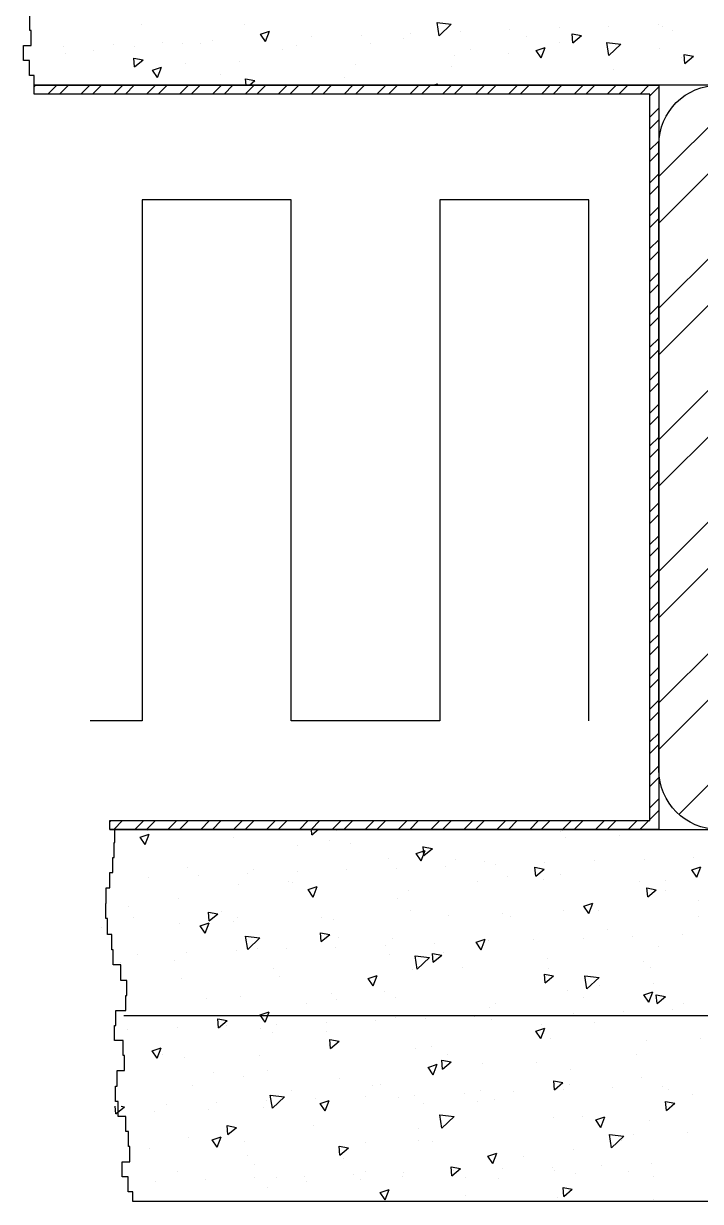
# Model space of a CAD drawing. Header units: millimetres. Extents: x -1821 to 14707, y -2864 to 1473.
# Drawn here: x 9345.9 to 9391.3, y -1050.4 to -971.3 of the extents above; entities that cross this region are included whole.
import ezdxf

# ---------------------------------------------------------------- set-up
doc = ezdxf.new("R2010")
doc.units = ezdxf.units.MM
doc.layers.add('CONST25', color=2, linetype='Continuous')
doc.layers.add('CONST35', color=7, linetype='Continuous')

# ---------------------------------------------------------------- blocks, each defined once
blk = doc.blocks.new('*X83')
at = {"color": 0}
for p, q in [((426.308, 68.667), (420.16, 74.815)), ((426.308, 65.542), (422.047, 69.802)), ((426.308, 59.828), (422.308, 63.828)), ((426.308, 56.703), (422.308, 60.703)), ((426.308, 50.989), (422.308, 54.989)), ((426.308, 47.864), (422.308, 51.864)), ((426.308, 42.15), (422.308, 46.15)), ((426.308, 39.025), (422.308, 43.025)), ((426.308, 33.311), (422.308, 37.311)), ((426.308, 30.186), (422.308, 34.186)), ((424.96, 25.821), (421.541, 29.24))]:
    blk.add_line(p, q, dxfattribs=at)
blk = doc.blocks.new('*X85')
at = {"color": 0}
for p, q in [((267.568, 56.372), (267.547, 56.393)), ((267.568, 56.372), (267.572, 56.393)), ((268.574, 56.378), (268.574, 56.378)), ((273.639, 56.366), (273.639, 56.366)), ((274.3, 56.244), (274.122, 56.393)), ((274.3, 56.244), (274.313, 56.393)), ((278.704, 56.354), (278.704, 56.354)), ((266.028, 56.233), (266.028, 56.233)), ((267.474, 56.182), (267.474, 56.182)), ((267.618, 56.336), (267.618, 56.336)), ((273.819, 56.1), (273.819, 56.1)), ((276.4, 56.165), (276.4, 56.165)), ((278.775, 55.987), (278.668, 56.267)), ((278.909, 56.186), (278.668, 56.267)), ((278.775, 55.987), (278.909, 56.186)), ((271.312, 55.927), (271.061, 55.881)), ((271.291, 55.689), (271.061, 55.881)), ((271.363, 55.546), (271.256, 55.826)), ((271.498, 55.745), (271.256, 55.826)), ((271.291, 55.689), (271.312, 55.928)), ((271.363, 55.546), (271.498, 55.745)), ((273.252, 56.014), (273.252, 56.014)), ((274.698, 55.963), (274.698, 55.963)), ((264.041, 55.644), (264.041, 55.644)), ((265.372, 55.595), (265.372, 55.595)), ((266.704, 55.547), (266.704, 55.547)), ((268.035, 55.498), (268.035, 55.498)), ((269.367, 55.45), (269.367, 55.45)), ((269.651, 55.54), (269.651, 55.54)), ((270.43, 55.592), (270.43, 55.592)), ((270.699, 55.401), (270.699, 55.401)), ((272.233, 55.604), (272.233, 55.604)), ((263.952, 55.105), (263.844, 55.385)), ((264.086, 55.304), (263.844, 55.385)), ((263.952, 55.105), (264.086, 55.304)), ((267.606, 55.18), (267.606, 55.18)), ((268.303, 55.372), (268.053, 55.326)), ((268.282, 55.134), (268.053, 55.326)), ((268.282, 55.134), (268.303, 55.373)), ((269.052, 55.13), (269.052, 55.13)), ((272.03, 55.352), (272.03, 55.352)), ((273.362, 55.304), (273.362, 55.304)), ((274.693, 55.255), (274.693, 55.255)), ((275.863, 55.322), (275.863, 55.322)), ((276.025, 55.206), (276.025, 55.206)), ((277.357, 55.158), (277.357, 55.158)), ((277.654, 55.373), (277.654, 55.373)), ((278.688, 55.109), (278.688, 55.109)), ((264.787, 55.015), (264.787, 55.015)), ((265.295, 54.817), (265.044, 54.771)), ((265.274, 54.579), (265.044, 54.771)), ((265.274, 54.579), (265.295, 54.818)), ((265.484, 54.979), (265.484, 54.979)), ((268.065, 55.044), (268.065, 55.044)), ((269.852, 55.004), (269.852, 55.004)), ((274.264, 54.573), (274.156, 54.853)), ((274.398, 54.772), (274.157, 54.853)), ((274.264, 54.573), (274.398, 54.772)), ((274.83, 54.962), (274.83, 54.962)), ((274.917, 54.992), (274.917, 54.992)), ((276.276, 54.911), (276.276, 54.911)), ((263.898, 54.483), (263.898, 54.483)), ((264.783, 54.759), (264.783, 54.759)), ((271.695, 54.761), (271.695, 54.761)), ((272.007, 54.54), (272.007, 54.54)), ((277.896, 54.526), (277.896, 54.526)), ((266.587, 54.21), (266.587, 54.21)), ((266.852, 54.132), (266.745, 54.412)), ((266.987, 54.331), (266.745, 54.412)), ((266.852, 54.132), (266.987, 54.331)), ((267.528, 54.2), (267.528, 54.2)), ((271.653, 54.199), (271.653, 54.199)), ((276.718, 54.187), (276.718, 54.187)), ((277.079, 54.168), (276.828, 54.122)), ((277.058, 53.93), (277.079, 54.169)), ((279.232, 54.321), (279.232, 54.321)), ((263.909, 54.057), (263.909, 54.057)), ((268.974, 54.045), (268.974, 54.045)), ((269.183, 54.128), (269.183, 54.128)), ((270.629, 54.077), (270.629, 54.077)), ((273.729, 53.965), (273.729, 53.965)), ((274.039, 54.033), (274.039, 54.033)), ((276.31, 54.03), (276.31, 54.03)), ((276.408, 53.909), (276.408, 53.909)), ((277.058, 53.93), (276.828, 54.122)), ((277.165, 53.6), (277.057, 53.88)), ((277.299, 53.798), (277.057, 53.879)), ((277.854, 53.858), (277.854, 53.858)), ((279.104, 54.022), (279.104, 54.022)), ((264.341, 53.567), (264.341, 53.567)), ((265.672, 53.518), (265.672, 53.518)), ((266.361, 53.707), (266.361, 53.707)), ((274.07, 53.613), (273.819, 53.567)), ((274.049, 53.375), (273.819, 53.567)), ((274.049, 53.375), (274.07, 53.614)), ((276.079, 53.519), (275.699, 53.475)), ((276.023, 53.164), (276.079, 53.52)), ((277.165, 53.6), (277.299, 53.799)), ((279.94, 53.747), (279.94, 53.747)), ((264.982, 53.244), (264.982, 53.244)), ((267.004, 53.469), (267.004, 53.469)), ((268.335, 53.421), (268.335, 53.421)), ((269.561, 53.405), (269.561, 53.405)), ((269.753, 53.159), (269.645, 53.439)), ((269.887, 53.357), (269.645, 53.438)), ((269.667, 53.372), (269.667, 53.372)), ((269.753, 53.159), (269.887, 53.358)), ((270.999, 53.323), (270.999, 53.323)), ((272.142, 53.469), (272.142, 53.469)), ((272.33, 53.275), (272.33, 53.275)), ((273.585, 53.488), (273.585, 53.488)), ((273.662, 53.226), (273.662, 53.226)), ((276.023, 53.164), (275.699, 53.475)), ((275.773, 53.186), (275.773, 53.186)), ((267.975, 52.909), (267.975, 52.909)), ((270.761, 53.076), (270.761, 53.076)), ((271.061, 53.058), (270.81, 53.012)), ((271.04, 52.82), (270.81, 53.012)), ((271.04, 52.82), (271.061, 53.059)), ((271.52, 52.989), (271.14, 52.945)), ((271.465, 52.633), (271.14, 52.945)), ((271.465, 52.633), (271.52, 52.989)), ((272.207, 53.025), (272.207, 53.025)), ((274.993, 53.177), (274.993, 53.177)), ((276.325, 53.129), (276.325, 53.129)), ((277.656, 53.08), (277.656, 53.08)), ((278.988, 53.032), (278.988, 53.032)), ((265.188, 52.683), (265.188, 52.683)), ((265.394, 52.844), (265.394, 52.844)), ((267.938, 52.654), (267.938, 52.654)), ((270.253, 52.671), (270.253, 52.671)), ((271.605, 52.626), (271.605, 52.626)), ((275.318, 52.659), (275.318, 52.659)), ((277.985, 52.857), (277.985, 52.857)), ((279.431, 52.806), (279.431, 52.806)), ((265.114, 52.242), (265.114, 52.242)), ((266.961, 52.459), (266.582, 52.415)), ((266.906, 52.103), (266.582, 52.415)), ((266.906, 52.103), (266.961, 52.459)), ((268.052, 52.503), (267.802, 52.457)), ((268.031, 52.265), (267.802, 52.457)), ((268.031, 52.265), (268.052, 52.504)), ((272.654, 52.185), (272.546, 52.465)), ((272.788, 52.384), (272.546, 52.465)), ((272.654, 52.185), (272.788, 52.384)), ((275.163, 52.435), (275.163, 52.435)), ((277.806, 52.39), (277.806, 52.39)), ((265.044, 51.948), (264.793, 51.902)), ((265.023, 51.71), (265.044, 51.949)), ((265.242, 51.744), (265.134, 52.024)), ((265.376, 51.943), (265.134, 52.024)), ((265.242, 51.744), (265.376, 51.943)), ((266.56, 52.192), (266.56, 52.192)), ((267.438, 52.065), (267.438, 52.065)), ((272.339, 52.024), (272.339, 52.024)), ((273.784, 51.973), (273.784, 51.973)), ((264.309, 51.724), (264.309, 51.724)), ((265.023, 51.71), (264.793, 51.902)), ((266.988, 51.878), (266.988, 51.878)), ((269.374, 51.712), (269.374, 51.712)), ((269.516, 51.602), (269.516, 51.602)), ((272.053, 51.866), (272.053, 51.866)), ((273.638, 51.83), (273.638, 51.83)), ((274.44, 51.701), (274.44, 51.701)), ((276.22, 51.894), (276.22, 51.894)), ((277.118, 51.854), (277.118, 51.854)), ((264.597, 51.546), (264.597, 51.546)), ((265.928, 51.497), (265.928, 51.497)), ((267.26, 51.449), (267.26, 51.449)), ((268.591, 51.4), (268.591, 51.4)), ((275.485, 51.393), (275.447, 51.492)), ((275.688, 51.411), (275.447, 51.492)), ((275.676, 51.393), (275.688, 51.411))]:
    blk.add_line(p, q, dxfattribs=at)
blk = doc.blocks.new('*X86')
at = {"color": 0}
for p, q in [((269.923, 51.352), (269.923, 51.352)), ((271.255, 51.303), (271.255, 51.303)), ((272.052, 51.334), (272.052, 51.334)), ((275.554, 51.212), (275.485, 51.393)), ((275.554, 51.212), (275.676, 51.393)), ((276.828, 51.299), (276.577, 51.253)), ((276.74, 51.383), (276.74, 51.383)), ((276.807, 51.06), (276.828, 51.3)), ((266.692, 51.19), (266.692, 51.19)), ((268.142, 50.771), (268.035, 51.051)), ((268.277, 50.97), (268.035, 51.051)), ((268.138, 51.139), (268.138, 51.139)), ((268.142, 50.771), (268.277, 50.97)), ((269.471, 51.269), (269.471, 51.269)), ((272.586, 51.254), (272.586, 51.254)), ((273.916, 50.971), (273.916, 50.971)), ((273.918, 51.206), (273.918, 51.206)), ((275.249, 51.157), (275.249, 51.157)), ((275.682, 51.051), (275.682, 51.051)), ((276.807, 51.06), (276.577, 51.253)), ((276.581, 51.108), (276.581, 51.108)), ((277.912, 51.06), (277.912, 51.06)), ((279.244, 51.011), (279.244, 51.011)), ((263.869, 50.769), (263.869, 50.769)), ((265.303, 50.709), (265.303, 50.709)), ((267.885, 50.773), (267.885, 50.773)), ((273.819, 50.744), (273.568, 50.698)), ((273.798, 50.505), (273.568, 50.698)), ((273.798, 50.505), (273.819, 50.745)), ((275.362, 50.92), (275.362, 50.92)), ((265.588, 50.35), (265.588, 50.35)), ((270.653, 50.338), (270.653, 50.338)), ((271.094, 50.55), (271.094, 50.55)), ((271.515, 50.49), (271.515, 50.49)), ((278.455, 50.239), (278.347, 50.519)), ((278.589, 50.438), (278.347, 50.519)), ((278.455, 50.239), (278.589, 50.438)), ((268.27, 50.138), (268.27, 50.138)), ((269.715, 50.087), (269.715, 50.087)), ((270.81, 50.189), (270.559, 50.143)), ((270.789, 49.95), (270.559, 50.143)), ((270.789, 49.95), (270.81, 50.19)), ((271.043, 49.798), (270.936, 50.078)), ((271.177, 49.996), (270.936, 50.078)), ((275.718, 50.326), (275.718, 50.326)), ((277.716, 50.255), (277.716, 50.255)), ((278.318, 50.331), (278.318, 50.331)), ((265.447, 49.716), (265.447, 49.716)), ((267.347, 49.93), (267.347, 49.93)), ((271.043, 49.798), (271.177, 49.997)), ((275.494, 49.919), (275.494, 49.919)), ((276.129, 49.759), (276.129, 49.759)), ((276.94, 49.868), (276.94, 49.868)), ((264.71, 49.391), (264.71, 49.391)), ((264.878, 49.492), (264.878, 49.492)), ((266.21, 49.444), (266.21, 49.444)), ((267.388, 49.545), (267.388, 49.545)), ((267.542, 49.395), (267.542, 49.395)), ((267.801, 49.634), (267.551, 49.588)), ((267.78, 49.395), (267.551, 49.588)), ((267.78, 49.395), (267.801, 49.635)), ((272.453, 49.533), (272.453, 49.533)), ((272.671, 49.497), (272.671, 49.497)), ((273.548, 49.695), (273.548, 49.695)), ((277.519, 49.521), (277.519, 49.521)), ((264.069, 49.254), (264.069, 49.254)), ((264.793, 49.079), (264.542, 49.033)), ((264.772, 48.84), (264.793, 49.08)), ((268.873, 49.346), (268.873, 49.346)), ((269.381, 49.134), (269.381, 49.134)), ((269.775, 49.38), (269.775, 49.38)), ((269.847, 49.086), (269.847, 49.086)), ((270.205, 49.298), (270.205, 49.298)), ((271.536, 49.249), (271.536, 49.249)), ((271.962, 49.198), (271.962, 49.198)), ((272.868, 49.201), (272.868, 49.201)), ((273.944, 48.824), (273.836, 49.104)), ((274.078, 49.023), (273.836, 49.104)), ((274.199, 49.152), (274.199, 49.152)), ((274.84, 49.368), (274.84, 49.368)), ((275.417, 49.25), (275.037, 49.206)), ((275.361, 48.895), (275.037, 49.206)), ((275.361, 48.895), (275.417, 49.251)), ((275.531, 49.103), (275.531, 49.103)), ((264.772, 48.84), (264.542, 49.033)), ((271.293, 49.035), (271.293, 49.035)), ((273.944, 48.824), (274.078, 49.023)), ((275.592, 48.916), (275.592, 48.916)), ((276.863, 49.055), (276.863, 49.055)), ((277.072, 48.867), (277.072, 48.867)), ((278.194, 49.006), (278.194, 49.006)), ((278.517, 48.816), (278.517, 48.816)), ((279.425, 48.956), (279.335, 48.939)), ((279.564, 48.746), (279.335, 48.939)), ((279.564, 48.746), (279.583, 48.955)), ((265.213, 48.574), (265.213, 48.574)), ((266.532, 48.383), (266.424, 48.663)), ((266.666, 48.582), (266.424, 48.663)), ((266.532, 48.383), (266.666, 48.582)), ((267.025, 48.664), (267.025, 48.664)), ((267.795, 48.638), (267.795, 48.638)), ((270.858, 48.72), (270.478, 48.676)), ((270.803, 48.365), (270.478, 48.676)), ((270.803, 48.365), (270.858, 48.72)), ((274.249, 48.445), (274.249, 48.445)), ((264.2, 48.252), (264.2, 48.252)), ((265.646, 48.201), (265.646, 48.201)), ((266.299, 48.19), (265.92, 48.146)), ((266.244, 47.834), (265.92, 48.146)), ((266.244, 47.834), (266.299, 48.19)), ((271.425, 48.355), (271.425, 48.355)), ((276.577, 48.43), (276.326, 48.384)), ((276.556, 48.191), (276.326, 48.384)), ((276.556, 48.191), (276.577, 48.431)), ((276.844, 47.851), (276.737, 48.131)), ((276.978, 48.05), (276.737, 48.131)), ((277.625, 48.12), (277.625, 48.12)), ((265.988, 48.017), (265.988, 48.017)), ((271.054, 48.005), (271.054, 48.005)), ((271.425, 48.033), (271.425, 48.033)), ((272.871, 47.982), (272.871, 47.982)), ((273.568, 47.875), (273.317, 47.829)), ((273.547, 47.636), (273.317, 47.829)), ((273.547, 47.636), (273.568, 47.876)), ((276.119, 47.994), (276.119, 47.994)), ((276.844, 47.851), (276.978, 48.05)), ((278.649, 47.814), (278.649, 47.814)), ((267.257, 47.795), (267.257, 47.795)), ((268.602, 47.612), (268.602, 47.612)), ((269.433, 47.41), (269.325, 47.69)), ((269.567, 47.609), (269.325, 47.69)), ((269.433, 47.41), (269.567, 47.609)), ((273.458, 47.559), (273.458, 47.559)), ((276.039, 47.624), (276.039, 47.624)), ((265.178, 47.415), (265.178, 47.415)), ((265.778, 47.2), (265.778, 47.2)), ((266.51, 47.366), (266.51, 47.366)), ((267.789, 47.212), (267.789, 47.212)), ((267.841, 47.318), (267.841, 47.318)), ((269.173, 47.269), (269.173, 47.269)), ((270.559, 47.32), (270.308, 47.274)), ((270.538, 47.081), (270.308, 47.274)), ((270.505, 47.22), (270.505, 47.22)), ((270.538, 47.081), (270.559, 47.321)), ((271.836, 47.172), (271.836, 47.172)), ((272.854, 47.2), (272.854, 47.2)), ((275.827, 47.393), (275.827, 47.393)), ((277.919, 47.188), (277.919, 47.188)), ((265.11, 47.059), (265.11, 47.059)), ((267.224, 47.149), (267.224, 47.149)), ((269.29, 46.999), (269.29, 46.999)), ((270.175, 47.047), (270.175, 47.047)), ((271.872, 47.063), (271.872, 47.063)), ((273.003, 46.981), (273.003, 46.981)), ((273.168, 47.123), (273.168, 47.123)), ((274.448, 46.93), (274.448, 46.93)), ((274.499, 47.074), (274.499, 47.074)), ((275.24, 47.035), (275.24, 47.035)), ((275.831, 47.026), (275.831, 47.026)), ((277.162, 46.977), (277.162, 46.977)), ((278.494, 46.928), (278.494, 46.928)), ((267.55, 46.765), (267.3, 46.719)), ((267.529, 46.526), (267.3, 46.719)), ((267.529, 46.526), (267.55, 46.766)), ((270.18, 46.559), (270.18, 46.559)), ((272.333, 46.437), (272.226, 46.717)), ((272.467, 46.636), (272.226, 46.717)), ((272.333, 46.437), (272.467, 46.636)), ((275.502, 46.78), (275.502, 46.78)), ((265.123, 46.438), (265.123, 46.438)), ((267.704, 46.503), (267.704, 46.503))]:
    blk.add_line(p, q, dxfattribs=at)
blk = doc.blocks.new('*X84')
at = {"color": 0}
for p, q in [((264.89, 77.971), (264.89, 77.971)), ((264.985, 78.028), (264.985, 78.028)), ((266.316, 77.979), (266.316, 77.979)), ((267.648, 77.93), (267.648, 77.93)), ((268.98, 77.882), (268.98, 77.882)), ((270.934, 78.072), (270.554, 78.028)), ((270.879, 77.717), (270.554, 78.029)), ((270.879, 77.717), (270.934, 78.073)), ((276.112, 78.018), (276.112, 78.018)), ((278.888, 78.014), (278.888, 78.014)), ((264.619, 77.867), (264.619, 77.867)), ((267.303, 77.77), (267.052, 77.724)), ((267.282, 77.531), (267.052, 77.724)), ((267.282, 77.531), (267.303, 77.77)), ((268.52, 77.689), (268.52, 77.689)), ((270.311, 77.833), (270.311, 77.833)), ((271.643, 77.784), (271.643, 77.784)), ((271.843, 77.648), (271.843, 77.648)), ((272.974, 77.736), (272.974, 77.736)), ((274.306, 77.687), (274.306, 77.687)), ((275.545, 77.567), (275.438, 77.847)), ((275.68, 77.766), (275.438, 77.847)), ((275.545, 77.567), (275.68, 77.766)), ((275.638, 77.638), (275.638, 77.638)), ((276.969, 77.59), (276.969, 77.59)), ((264.97, 77.373), (264.97, 77.373)), ((266.375, 77.542), (265.996, 77.498)), ((266.32, 77.187), (265.996, 77.498)), ((266.32, 77.187), (266.375, 77.542)), ((267.648, 77.526), (267.648, 77.526)), ((268.134, 77.126), (268.026, 77.406)), ((268.268, 77.325), (268.026, 77.406)), ((268.134, 77.126), (268.268, 77.325)), ((270.035, 77.361), (270.035, 77.361)), ((272.713, 77.514), (272.713, 77.514)), ((274.721, 77.453), (274.721, 77.453)), ((275.1, 77.349), (275.1, 77.349)), ((277.302, 77.518), (277.302, 77.518)), ((277.779, 77.502), (277.779, 77.502)), ((278.301, 77.541), (278.301, 77.541)), ((279.068, 77.429), (279.068, 77.429)), ((279.632, 77.492), (279.632, 77.492)), ((280.165, 77.337), (280.165, 77.337)), ((280.964, 77.444), (280.964, 77.444)), ((282.046, 77.461), (282.045, 77.461)), ((264.294, 77.215), (264.043, 77.169)), ((264.273, 76.976), (264.043, 77.169)), ((264.273, 76.976), (264.294, 77.215)), ((264.353, 77.128), (264.353, 77.128)), ((269.019, 77.236), (269.019, 77.236)), ((270.465, 77.185), (270.465, 77.185)), ((273.135, 76.957), (273.135, 76.957)), ((276.244, 77.017), (276.244, 77.017)), ((277.69, 76.966), (277.69, 76.966)), ((279.087, 77.121), (278.836, 77.074)), ((279.066, 76.882), (278.836, 77.075)), ((279.066, 76.882), (279.087, 77.121)), ((280.932, 77.235), (280.932, 77.235)), ((266.197, 76.814), (266.197, 76.814)), ((270.554, 76.893), (270.554, 76.893)), ((276.765, 76.674), (276.765, 76.674)), ((278.446, 76.594), (278.338, 76.874)), ((278.58, 76.792), (278.339, 76.874)), ((278.446, 76.594), (278.58, 76.793)), ((268.967, 76.397), (268.967, 76.397)), ((270.942, 76.393), (270.927, 76.433)), ((271.046, 76.393), (270.927, 76.432)), ((273.421, 76.595), (273.421, 76.595)), ((276.078, 76.566), (275.827, 76.519)), ((275.979, 76.393), (275.827, 76.52)), ((276.063, 76.393), (276.078, 76.566))]:
    blk.add_line(p, q, dxfattribs=at)
blk = doc.blocks.new('*X88')
at = {"color": 0}
for p, q in [((335.049, 157.388), (335.091, 157.431)), ((335.423, 157.191), (335.663, 157.431)), ((335.735, 157.191), (335.975, 157.431)), ((336.307, 157.191), (336.547, 157.431)), ((336.619, 157.191), (336.859, 157.431)), ((337.191, 157.191), (337.431, 157.431)), ((337.503, 157.191), (337.743, 157.431)), ((338.074, 157.191), (338.314, 157.431)), ((338.387, 157.191), (338.627, 157.431)), ((338.958, 157.191), (339.198, 157.431)), ((339.271, 157.191), (339.511, 157.431)), ((339.842, 157.191), (340.082, 157.431)), ((340.155, 157.191), (340.395, 157.431)), ((340.726, 157.191), (340.966, 157.431)), ((341.039, 157.191), (341.279, 157.431)), ((341.61, 157.191), (341.85, 157.431)), ((341.923, 157.191), (342.163, 157.431)), ((342.494, 157.191), (342.734, 157.431)), ((342.806, 157.191), (343.046, 157.431)), ((343.378, 157.191), (343.618, 157.431)), ((343.69, 157.191), (343.93, 157.431)), ((344.262, 157.191), (344.502, 157.431)), ((344.574, 157.191), (344.814, 157.431)), ((345.146, 157.191), (345.386, 157.431)), ((345.458, 157.191), (345.698, 157.431)), ((346.029, 157.191), (346.269, 157.431)), ((346.342, 157.191), (346.582, 157.431)), ((346.913, 157.191), (347.153, 157.431)), ((347.226, 157.191), (347.466, 157.431)), ((347.797, 157.191), (348.037, 157.431)), ((348.11, 157.191), (348.35, 157.431)), ((348.681, 157.191), (348.921, 157.431)), ((348.994, 157.191), (349.234, 157.431)), ((349.565, 157.191), (349.805, 157.431)), ((349.877, 157.191), (350.117, 157.431)), ((350.449, 157.191), (350.689, 157.431)), ((350.761, 157.191), (351.001, 157.431)), ((351.333, 157.191), (351.573, 157.431)), ((351.599, 157.145), (351.839, 157.385)), ((351.599, 156.573), (351.839, 156.813)), ((351.599, 156.261), (351.839, 156.501)), ((351.599, 155.689), (351.839, 155.929)), ((351.599, 155.377), (351.839, 155.617)), ((351.599, 154.805), (351.839, 155.045)), ((351.599, 154.493), (351.839, 154.733)), ((351.599, 153.922), (351.839, 154.162)), ((351.599, 153.609), (351.839, 153.849)), ((351.599, 153.038), (351.839, 153.278)), ((351.599, 152.725), (351.839, 152.965)), ((351.599, 152.154), (351.839, 152.394)), ((351.599, 151.841), (351.839, 152.081)), ((351.599, 151.27), (351.839, 151.51)), ((351.599, 150.957), (351.839, 151.197)), ((351.599, 150.386), (351.839, 150.626)), ((351.599, 150.074), (351.839, 150.314)), ((351.599, 149.502), (351.839, 149.742)), ((351.599, 149.19), (351.839, 149.43)), ((351.599, 148.618), (351.839, 148.858)), ((351.599, 148.306), (351.839, 148.546)), ((351.599, 147.734), (351.839, 147.974)), ((351.599, 147.422), (351.839, 147.662)), ((351.599, 146.851), (351.839, 147.091)), ((351.599, 146.538), (351.839, 146.778)), ((351.599, 145.967), (351.839, 146.207)), ((351.599, 145.654), (351.839, 145.894)), ((351.599, 145.083), (351.839, 145.323)), ((351.599, 144.77), (351.839, 145.01)), ((351.599, 144.199), (351.839, 144.439)), ((351.599, 143.886), (351.839, 144.126)), ((351.599, 143.315), (351.839, 143.555)), ((351.599, 143.002), (351.839, 143.242)), ((351.599, 142.431), (351.839, 142.671)), ((351.599, 142.119), (351.839, 142.359)), ((351.599, 141.547), (351.839, 141.787)), ((351.599, 141.235), (351.839, 141.475)), ((351.599, 140.663), (351.839, 140.903)), ((351.599, 140.351), (351.839, 140.591)), ((351.599, 139.779), (351.839, 140.019)), ((351.599, 139.467), (351.839, 139.707)), ((351.599, 138.896), (351.839, 139.136)), ((351.599, 138.583), (351.839, 138.823)), ((351.599, 138.012), (351.839, 138.252)), ((351.599, 137.699), (351.839, 137.939)), ((337.09, 137.644), (337.116, 137.671)), ((337.189, 137.431), (337.429, 137.671)), ((337.76, 137.431), (338, 137.671)), ((338.072, 137.431), (338.312, 137.671)), ((338.644, 137.431), (338.884, 137.671)), ((338.956, 137.431), (339.196, 137.671)), ((339.528, 137.431), (339.768, 137.671)), ((339.84, 137.431), (340.08, 137.671)), ((340.412, 137.431), (340.652, 137.671)), ((340.724, 137.431), (340.964, 137.671)), ((341.295, 137.431), (341.535, 137.671)), ((341.608, 137.431), (341.848, 137.671)), ((342.179, 137.431), (342.419, 137.671)), ((342.492, 137.431), (342.732, 137.671)), ((343.063, 137.431), (343.303, 137.671)), ((343.376, 137.431), (343.616, 137.671)), ((343.947, 137.431), (344.187, 137.671)), ((344.26, 137.431), (344.5, 137.671)), ((344.831, 137.431), (345.071, 137.671)), ((345.144, 137.431), (345.384, 137.671)), ((345.715, 137.431), (345.955, 137.671)), ((346.027, 137.431), (346.267, 137.671)), ((346.599, 137.431), (346.839, 137.671)), ((346.911, 137.431), (347.151, 137.671)), ((347.483, 137.431), (347.723, 137.671)), ((347.795, 137.431), (348.035, 137.671)), ((348.367, 137.431), (348.607, 137.671)), ((348.679, 137.431), (348.919, 137.671)), ((349.25, 137.431), (349.49, 137.671)), ((349.563, 137.431), (349.803, 137.671)), ((350.134, 137.431), (350.374, 137.671)), ((350.447, 137.431), (350.687, 137.671)), ((351.018, 137.431), (351.258, 137.671)), ((351.331, 137.431), (351.571, 137.671))]:
    blk.add_line(p, q, dxfattribs=at)

msp = doc.modelspace()

# ---------------------------------------------------------------- linework, layer by layer
at = {"layer": 'CONST35'}
msp.add_line((9352.585914, -1037.915708), (9451.036002, -1037.915708), dxfattribs=at)
for points in [[(9346.560549, -975.415708), (9346.560549, -974.764182), (9346.254528, -974.764182), (9346.254528, -973.754157), (9345.856701, -973.754157), (9345.856701, -972.744133), (9346.376937, -972.744133), (9346.376937, -971.734108), (9346.28513, -971.734108), (9346.28513, -970.724083)], [(9451.036002, -975.415708), (9346.560549, -975.415708)], [(9383.82391, -1018.130688), (9383.82391, -983.130688), (9373.82391, -983.130688), (9373.82391, -996.441777), (9373.82391, -1018.130688), (9363.82391, -1018.130688), (9363.82391, -996.441777), (9363.82391, -983.130688), (9353.82391, -983.130688), (9353.82391, -996.441777), (9353.82391, -1018.130688), (9350.320679, -1018.130688)], [(9353.189687, -1050.415708), (9353.189687, -1049.764182), (9352.883666, -1049.764182), (9352.883666, -1048.754157), (9352.48584, -1048.754157), (9352.48584, -1047.744133), (9353.006075, -1047.744133), (9353.006075, -1046.734108), (9352.914268, -1046.734108), (9352.914268, -1045.724083), (9352.730656, -1045.724083), (9352.730656, -1044.714059), (9352.210421, -1044.714059), (9352.210421, -1043.704034), (9352.026808, -1043.704034), (9352.026808, -1042.663403), (9352.149217, -1042.663403), (9352.149217, -1041.622771), (9352.63885, -1041.622771), (9352.63885, -1040.612746), (9352.547043, -1040.612746), (9352.547043, -1039.602722), (9351.965604, -1039.602722), (9351.965604, -1038.592697), (9352.05741, -1038.592697), (9352.05741, -1037.582672), (9352.730656, -1037.582672), (9352.730656, -1036.572648), (9352.791861, -1036.572648), (9352.791861, -1035.562624), (9352.394033, -1035.562624), (9352.394033, -1034.521992), (9351.873798, -1034.521992), (9351.873798, -1033.511967), (9351.781992, -1033.511967), (9351.781992, -1032.471336), (9351.506573, -1032.471336), (9351.506573, -1031.400098), (9351.384164, -1031.400098), (9351.384164, -1030.390073), (9351.414767, -1030.390073), (9351.414767, -1029.349442), (9351.659583, -1029.349442), (9351.659583, -1028.308811), (9351.843196, -1028.308811), (9351.843196, -1027.298786), (9351.935002, -1027.298786), (9351.935002, -1026.288761), (9351.996206, -1026.288761), (9351.996206, -1025.415708)], [(9351.662496, -1025.415708), (9451.036002, -1025.415708), (9451.036002, -1050.415708)], [(9451.036002, -1050.415708), (9353.189687, -1050.415708)]]:
    msp.add_lwpolyline(points, dxfattribs=at)
msp.add_lwpolyline([(9387.936002, -976.015708), (9346.560549, -976.015708), (9346.560549, -975.415708), (9388.536002, -975.415708), (9388.536002, -1025.415708), (9351.662496, -1025.415708), (9351.662496, -1024.815708), (9387.936002, -1024.815708)], close=True, dxfattribs=at)
msp.add_lwpolyline([(9434.536002, -1025.415708), (9392.536002, -1025.415708, -0.414213562), (9388.536002, -1021.415708), (9388.536002, -979.415708, -0.414213562), (9392.536002, -975.415708), (9434.536002, -975.415708, -0.414213562), (9438.536002, -979.415708), (9438.536002, -1021.415708, -0.414213562)], format="xyb", close=True, dxfattribs=at)

# ---------------------------------------------------------------- block references
at = {"layer": 'CONST25', "yscale": 2.5, "zscale": 2.5}
for name, p, xscale in [('*X84', (10050.971728, -1166.397248), -2.5), ('*X88', (8508.93856, -1368.992919), 2.5), ('*X85', (10050.971728, -1166.397248), -2.5), ('*X86', (10050.971728, -1166.397248), -2.5)]:
    msp.add_blockref(name, p, dxfattribs=dict(at, xscale=xscale))
at = {"layer": 'CONST25', "xscale": -1}
msp.add_blockref('*X83', (9814.844076, -1050.230793), dxfattribs=at)

doc.saveas('drawing.dxf')
